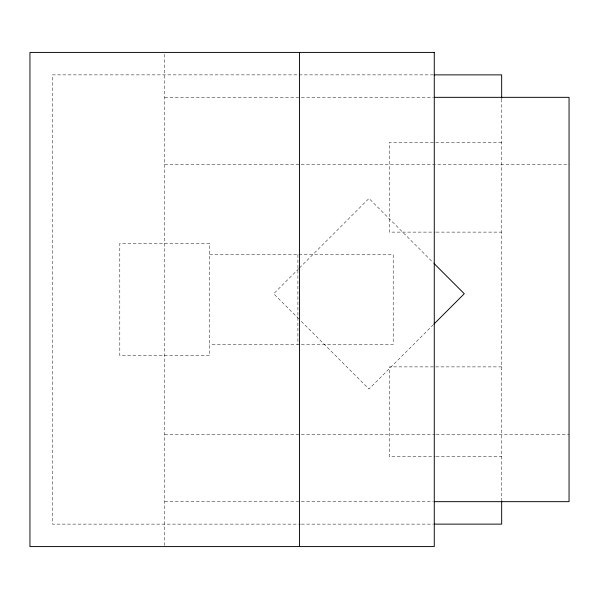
<?xml version="1.0" encoding="UTF-8"?>
<svg xmlns="http://www.w3.org/2000/svg" width="599" height="599" viewBox="0 0 599 599"><rect width="100%" height="100%" fill="white"/><g stroke="black" fill="none" stroke-linecap="round" stroke-linejoin="round"><path stroke-width="0.45" stroke-dasharray="3 2.25" d="M298.834 268.592L273.683 293.735L298.661 318.713M299.493 267.925L368.984 198.441L433.391 262.849M433.391 324.628L368.984 389.036L301.29 321.341M433.339 74.875L52.413 74.875L52.413 524.125L300.436 524.125M164.725 97.338L300.436 97.338M301.372 97.338L433.339 97.338M501.663 142.263L389.35 142.263L389.35 232.113L435.211 232.113M164.725 164.725L569.05 164.725M436.147 232.113L501.663 232.113M209.65 254.575L393.206 254.575L393.206 344.425L209.65 344.425M501.663 366.887L389.35 366.887L389.35 456.738L435.211 456.738M164.725 434.275L300.436 434.275M301.372 434.275L435.211 434.275M436.147 434.275L569.05 434.275M436.147 456.738L501.663 456.738M164.725 501.663L300.436 501.663M301.372 501.663L433.339 501.663M301.372 524.125L433.339 524.125M501.663 99.209L501.663 499.791M297.905 254.575L297.905 344.425M164.725 54.284L164.725 545.652M209.65 243.344L119.8 243.344L119.8 355.656L209.65 355.656L209.65 243.344"/><path stroke-width="0.9" d="M434.05 323.969L464.285 293.735L434.05 263.508M434.275 74.875L501.663 74.875L501.663 98.273M434.275 97.338L569.05 97.338L569.05 501.663L434.275 501.663M434.275 524.125L501.663 524.125L501.663 500.727M299.5 52.413L299.5 546.587M434.275 52.413L29.95 52.413L29.95 546.587L434.275 546.587L434.275 52.413"/></g></svg>
